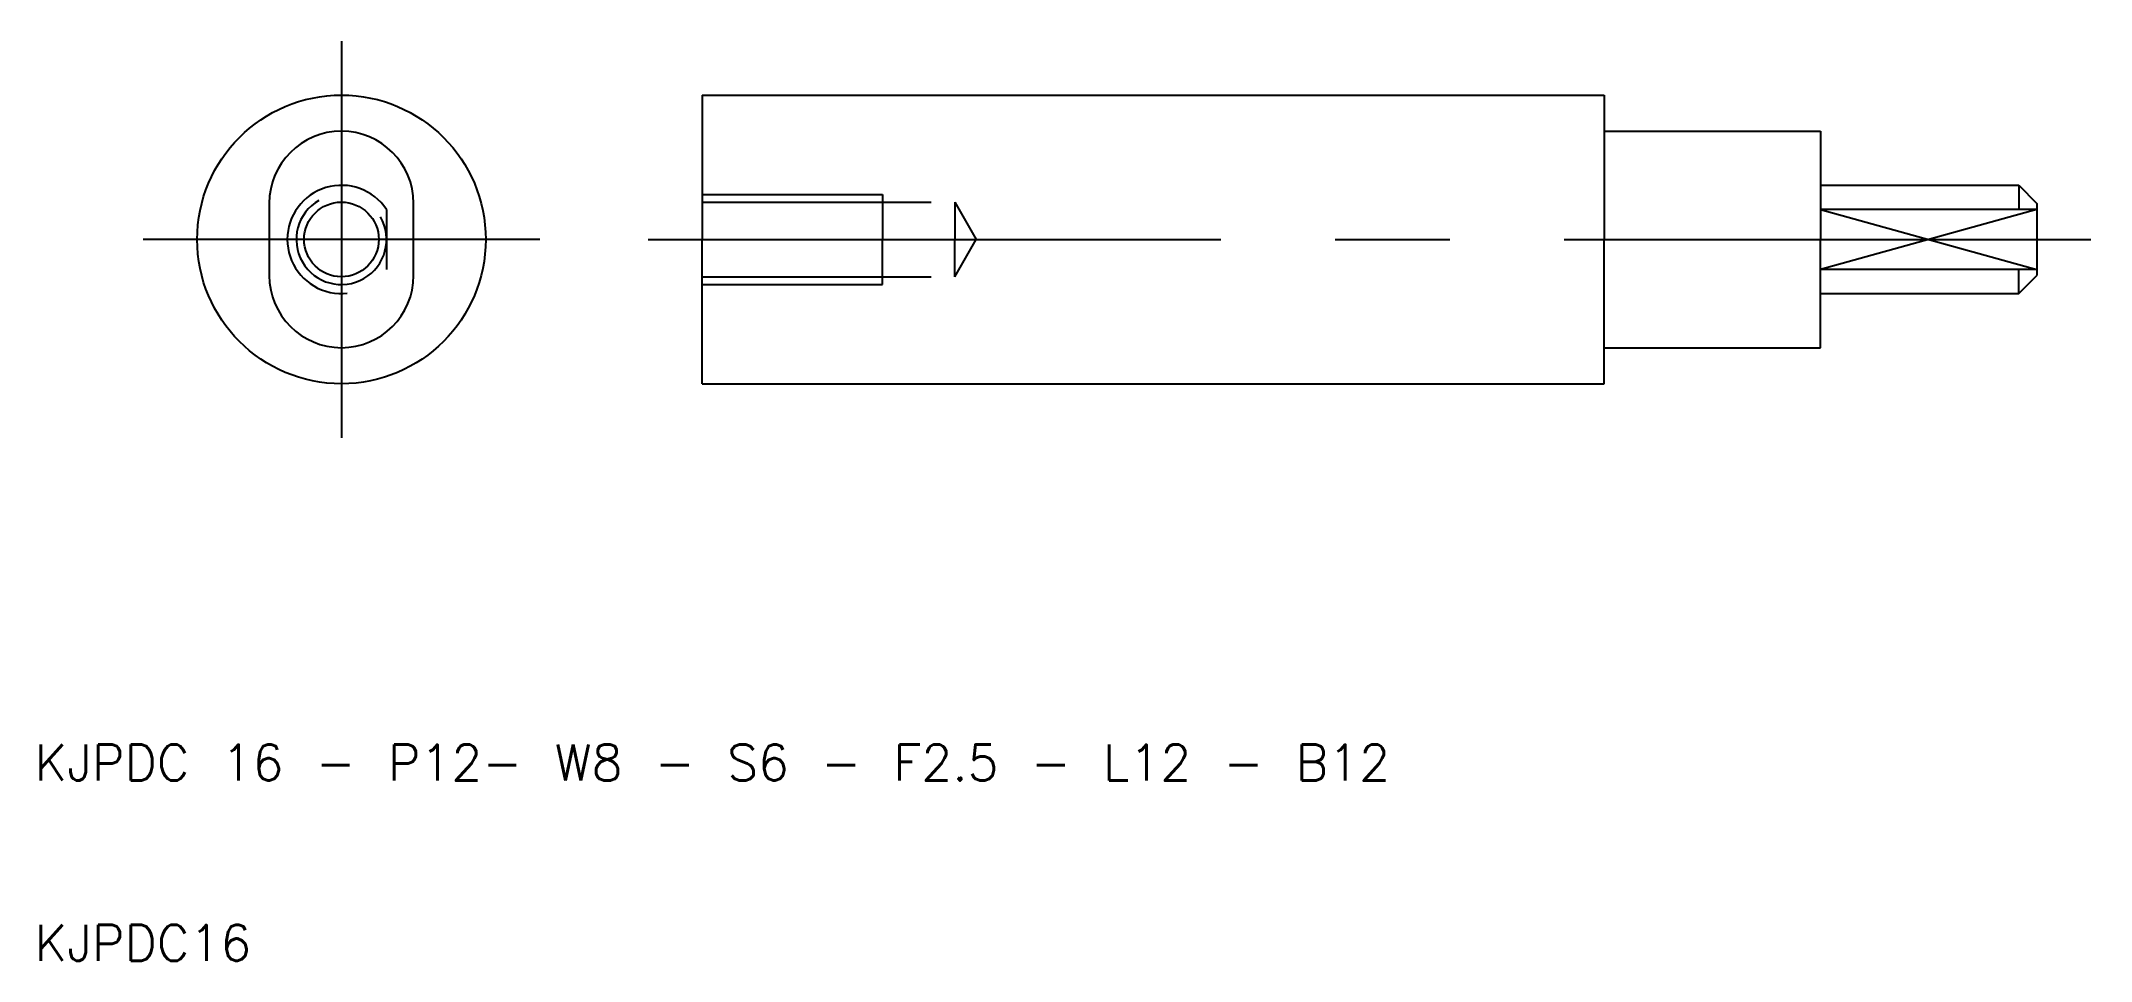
# Model space of a CAD drawing. Extents: x 10 to 124, y 10 to 61.
import ezdxf

# ---------------------------------------------------------------- set-up
doc = ezdxf.new("R2010")
doc.units = 0
doc.linetypes.add('CENTER', pattern=[50.8, 31.75, -6.35, 6.35, -6.35])
doc.linetypes.add('DASHED', pattern=[19.05, 12.7, -6.35])
doc.layers.get('0').update_dxf_attribs({"linetype": 'CONTINUOUS'})
doc.layers.add('CENTER', color=1, linetype='CENTER')
doc.styles.get("Standard").update_dxf_attribs({"font": 'txt.shx'})

msp = doc.modelspace()

# ---------------------------------------------------------------- linework, layer by layer
for p, q in [((47, 58), (97, 58)), ((47, 58), (47, 50)), ((97, 58), (97, 56)), ((97, 56), (109, 56)), ((97, 56), (97, 50)), ((109, 56), (109, 53)), ((109, 53), (109, 50)), ((109, 53), (120, 53)), ((120, 53), (121, 52)), ((120, 53), (120, 51.66)), ((121, 51.66), (109, 51.66)), ((121, 52), (121, 48)), ((47, 42), (47, 50)), ((97, 44), (97, 50)), ((109, 47), (109, 50)), ((121, 48.34), (109, 48.34)), ((120, 47), (120, 48.34)), ((120, 47), (121, 48)), ((109, 47), (120, 47)), ((109, 44), (109, 47)), ((97, 44), (109, 44)), ((97, 42), (97, 44)), ((47, 42), (97, 42))]:
    msp.add_line(p, q)
at = {"color": 3, "linetype": 'DASHED'}
for p, q in [((47, 52.5), (57, 52.5)), ((57, 52.5), (57, 50)), ((23, 52), (23, 48)), ((29.5, 51.66), (29.5, 48.34)), ((31, 48), (31, 52)), ((47, 52.07), (61, 52.07)), ((61, 52.07), (62.19, 50)), ((61, 52.07), (61, 50)), ((57, 47.5), (57, 50)), ((61, 47.93), (61, 50)), ((61, 47.93), (62.19, 50)), ((47, 47.93), (61, 47.93)), ((47, 47.5), (57, 47.5))]:
    msp.add_line(p, q, dxfattribs=at)
at = {"color": 3}
for p, q in [((121, 51.66), (109, 48.34)), ((109, 51.66), (121, 48.34))]:
    msp.add_line(p, q, dxfattribs=at)
for radius in [8, 2.07]:
    msp.add_circle((27, 50), radius)
at = {"color": 3, "linetype": 'DASHED'}
for centre, radius, start, end in [((27, 52), 4, 0, 180), ((27, 50), 3, 33.5573, 326.4427), ((27, 48), 4, 180, 0)]:
    msp.add_arc(centre, radius, start, end, dxfattribs=at)
at = {"color": 3}
msp.add_arc((27, 50), 2.5, 120, 30, dxfattribs=at)
at = {"layer": 'CENTER'}
for p, q in [((27, 61), (27, 39)), ((38, 50), (16, 50)), ((44, 50), (124, 50))]:
    msp.add_line(p, q, dxfattribs=at)

# ---------------------------------------------------------------- texts
for s, p in [('KJPDC 16 - P12- W8 - S6 - F2.5 - L12 - B12', (10, 20)), ('KJPDC16', (10, 10))]:
    msp.add_text(s, height=2).set_placement(p)

doc.saveas('drawing.dxf')
